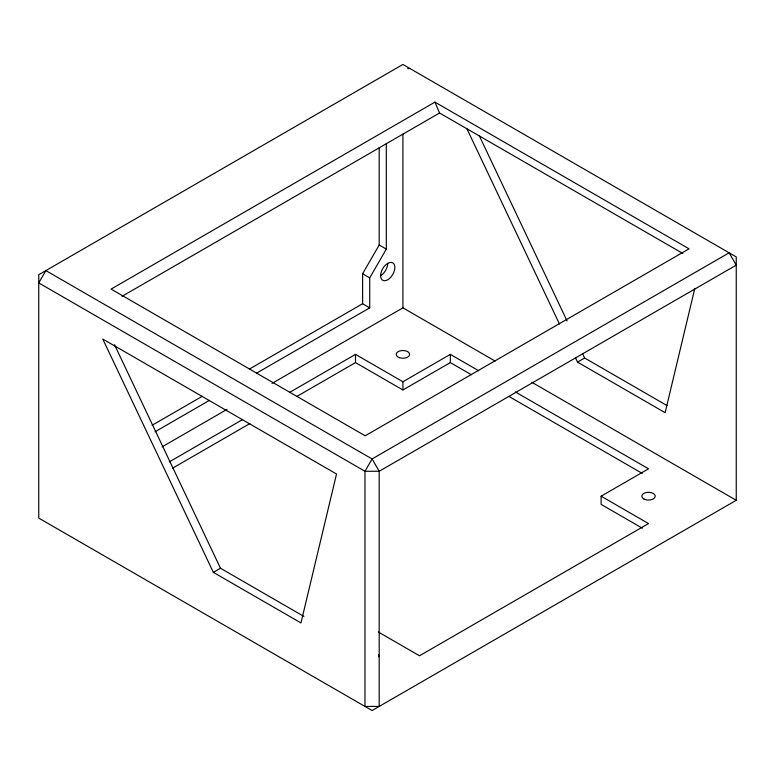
<?xml version="1.0" encoding="UTF-8"?>
<svg xmlns="http://www.w3.org/2000/svg" width="775" height="775" viewBox="0 0 775 775"><rect width="100%" height="100%" fill="white"/><g stroke="black" fill="none" stroke-linecap="round" stroke-linejoin="round"><path stroke-width="1.16" d="M694.807 288.387L665.124 412.688L577.52 362.109L575.457 357.75M249.472 369.045L362.603 303.732L362.603 273.759L379.198 245.007L379.198 147.715M256.583 373.153L369.723 307.84L369.723 277.857L386.318 249.114L386.318 143.404M434.949 102.126L111.087 289.094L365.18 435.802L689.033 248.823L434.949 102.126L439.561 112.995L682.862 253.473M121.995 296.341L439.561 112.995M152.055 425.291L202.333 396.267M154.981 431.82L209.444 400.365M162.082 446.875L227.007 409.394M272.025 383.402L402.913 307.84L495.157 361.092M169.347 461.852L242.556 419.585M289.608 392.412L355.493 354.378L402.913 381.755L450.323 354.378L478.64 370.721M172.486 468.245L249.87 423.567M296.932 396.403L355.493 362.593L402.913 389.97L450.323 362.593L471.297 374.703M213.358 572.357L300.962 622.935L336.524 474.009L102.765 339.043L213.358 572.357L220.478 568.249L303.907 616.416M577.52 362.109L584.631 358.002L667.023 405.567M642.349 528.201L601.109 504.399L601.109 496.184L648.53 468.807L515.346 391.918M736.25 500.292L372.087 710.539L38.75 518.087L38.75 274.708L402.913 64.461L736.25 256.912L736.25 500.292L531.844 382.278M407.65 68.568L410.023 68.568M379.198 245.007L386.318 249.114M362.603 273.759L369.723 277.857M362.603 303.732L369.723 307.84M509.049 396.5L642.233 473.389M601.109 496.184L648.53 523.561L419.507 655.786L378.278 631.983M479.202 135.596L567.067 320.937M582.567 353.642L584.631 358.002M466.928 128.795L559.434 323.95M114.526 344.749L220.478 568.249M450.323 354.378L450.323 362.593M402.913 134.182L402.913 307.84M402.913 381.755L402.913 389.97M355.493 354.378L355.493 362.593M378.568 654.778A6.704 3.875 0 0 1 378.568 656.783M387.733 263.355A10.056 5.803 -60 0 1 380.622 275.677M45.861 270.601L38.75 282.923L364.977 471.268L379.198 471.268L736.25 265.127L729.139 252.805L372.087 458.945L364.977 471.268L364.977 706.432L379.198 706.432L379.198 471.268L372.087 458.945L45.861 270.601M643.783 498.926A6.704 3.875 0 0 0 655.011 497.182A6.704 3.875 0 0 0 646.796 492.445A6.704 3.875 0 0 0 643.783 498.926M399.561 357.73A6.704 3.875 0 0 0 409.617 354.378A6.704 3.875 0 0 0 399.561 351.027A6.704 3.875 0 0 0 399.561 357.73M389.573 278.438A10.056 5.803 -60 0 0 392.76 262.861A10.056 5.803 -60 0 0 380.864 273.41A10.056 5.803 -60 0 0 389.573 278.438"/></g></svg>
